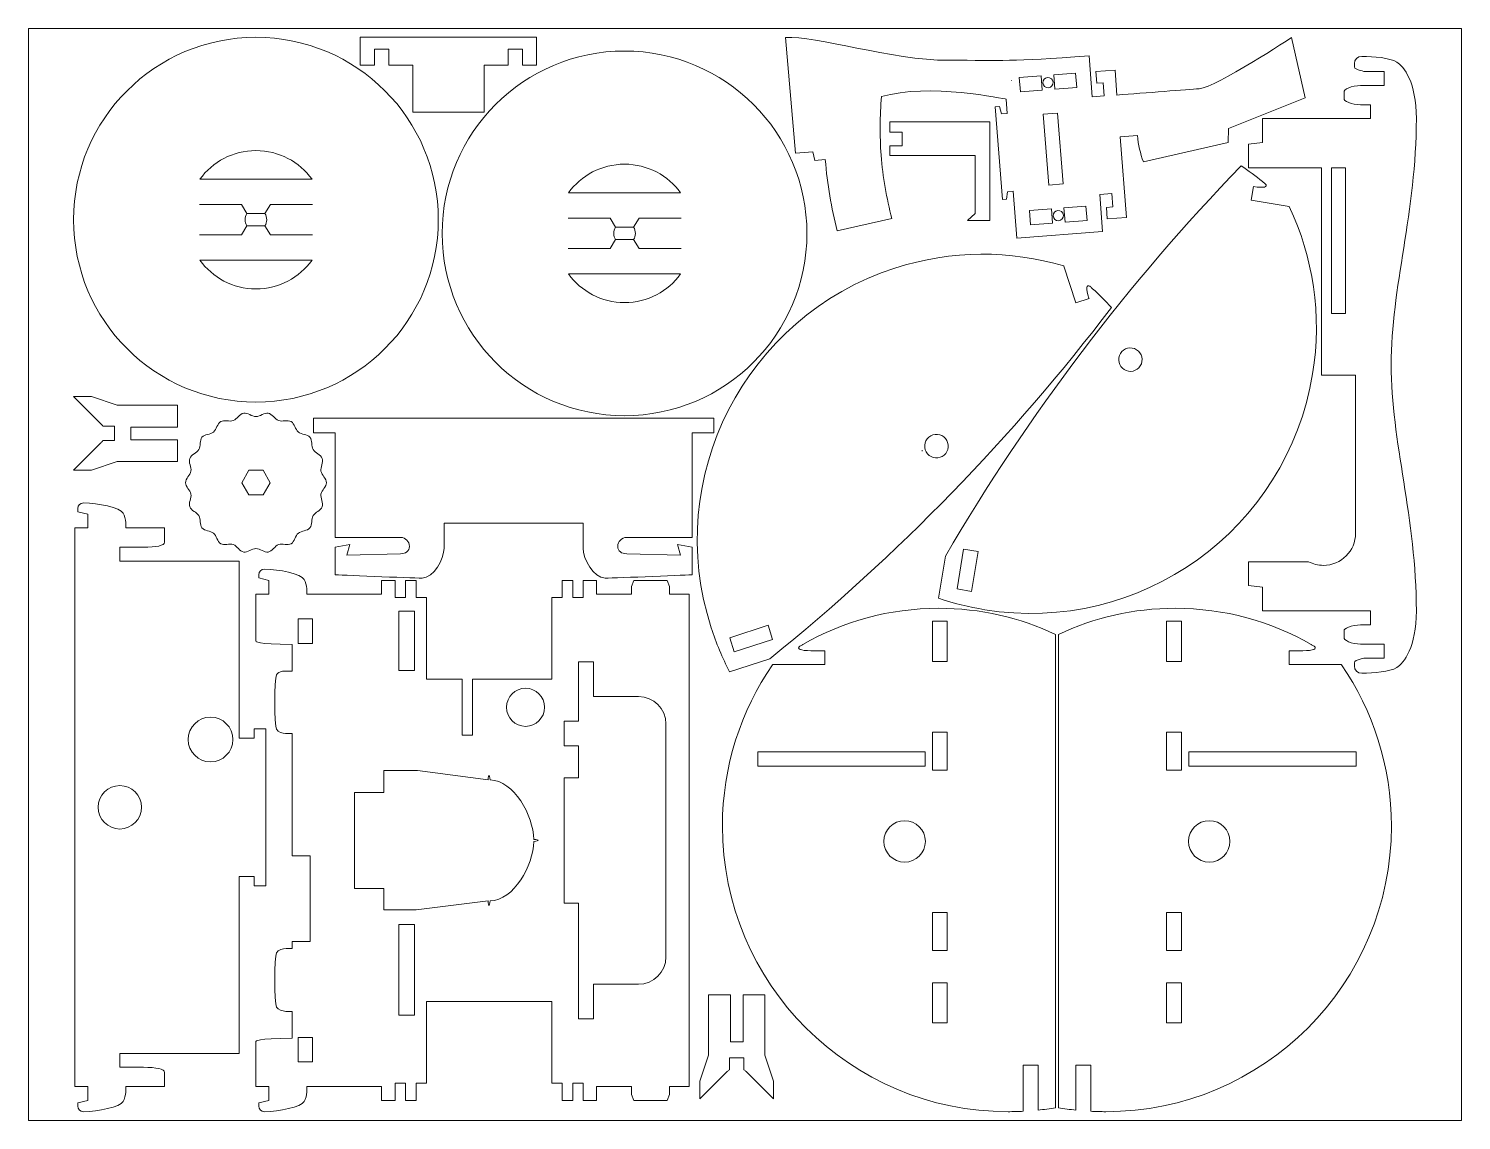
# Paper-space layout 'Layout1' of a CAD drawing. Header units: millimetres. Extents: x 1.05 to 9.45, y 0.8 to 7.2.
# The model-space entities are those that its viewports show. They can reach past a viewport. Long polylines and large blocks are cut down to what shows.
import ezdxf

# ---------------------------------------------------------------- set-up
doc = ezdxf.new("R2010")
doc.units = ezdxf.units.MM
doc.header["$MEASUREMENT"] = 0
doc.layers.add('Default', color=18, linetype='Continuous', true_color=0x000000)

msp = doc.modelspace()

# ---------------------------------------------------------------- linework, layer by layer
at = {"layer": 'Default', "color": 0, "lineweight": 0}
for p, q in [((6.263, 9.447), (6.351, 8.43)), ((10.834, 8.918), (10.712, 9.447)), ((8.96, 8.924), (8.932, 9.287)), ((9.16, 9.16), (8.991, 9.147)), ((8.991, 9.147), (8.999, 9.046)), ((9.177, 8.941), (9.16, 9.16)), ((11.365, 9.147), (11.528, 9.147)), ((11.528, 9.147), (11.528, 9.025)), ((8.25, 9.065), (8.25, 9.068)), ((8.999, 9.046), (9.057, 9.05)), ((9.057, 9.05), (9.066, 8.933)), ((11.176, 8.967), (11.176, 8.909)), ((11.528, 9.025), (11.32, 9.025)), ((7.107, 8.927), (7.106, 8.927)), ((8.143, 8.839), (8.107, 8.837)), ((8.107, 8.837), (8.17, 8.022)), ((8.162, 8.776), (8.143, 8.839)), ((8.203, 8.905), (8.212, 8.779)), ((9.066, 8.933), (8.96, 8.924)), ((10.157, 8.646), (10.834, 8.918)), ((11.32, 8.856), (11.322, 8.856)), ((11.322, 8.856), (11.407, 8.856)), ((11.407, 8.856), (11.407, 8.734)), ((8.212, 8.779), (8.162, 8.776)), ((10.977, 8.734), (10.457, 8.734)), ((10.457, 8.734), (10.457, 8.524)), ((11.009, 8.734), (10.977, 8.734)), ((11.407, 8.734), (11.009, 8.734)), ((9.205, 8.573), (9.358, 8.585)), ((9.26, 7.864), (9.205, 8.573)), ((10.156, 8.524), (10.157, 8.646)), ((9.41, 8.354), (10.156, 8.524)), ((10.457, 8.524), (10.335, 8.51)), ((10.335, 8.51), (10.335, 8.301)), ((6.351, 8.43), (6.502, 8.441)), ((6.502, 8.441), (6.52, 8.366)), ((6.52, 8.366), (6.612, 8.373)), ((6.612, 8.373), (6.612, 8.373)), ((1.111, 8.201), (2.097, 8.201)), ((10.335, 8.301), (10.457, 8.301)), ((10.457, 8.301), (10.685, 8.301)), ((10.685, 8.301), (10.977, 8.301)), ((10.977, 8.301), (10.977, 6.477)), ((4.353, 8.081), (5.339, 8.081)), ((8.206, 8.025), (8.215, 8.091)), ((8.215, 8.091), (8.265, 8.095)), ((8.265, 8.095), (8.297, 7.682)), ((9.026, 8.066), (9.132, 8.074)), ((9.051, 7.741), (9.026, 8.066)), ((9.132, 8.074), (9.141, 7.957)), ((10.378, 8.137), (10.358, 8.016)), ((10.379, 8.136), (10.378, 8.137)), ((10.458, 8.18), (10.457, 8.18)), ((8.17, 8.022), (8.206, 8.025)), ((9.141, 7.957), (9.084, 7.952)), ((9.084, 7.952), (9.091, 7.851)), ((10.358, 8.016), (10.692, 7.961)), ((6.717, 7.746), (7.198, 7.855)), ((7.198, 7.855), (7.198, 7.855)), ((9.091, 7.851), (9.26, 7.864)), ((8.297, 7.682), (9.051, 7.741)), ((2.097, 7.489), (1.111, 7.489)), ((8.816, 7.115), (8.711, 7.437)), ((5.339, 7.368), (4.353, 7.368)), ((8.963, 7.238), (8.963, 7.237)), ((8.932, 7.153), (8.816, 7.115)), ((8.931, 7.154), (8.932, 7.153)), ((10.977, 6.477), (11.276, 6.477)), ((11.276, 6.477), (11.276, 5.097)), ((0.157, 6.29), (0, 6.29)), ((0, 6.29), (0.241, 6.049)), ((0.384, 6.214), (0.157, 6.29)), ((0.915, 6.214), (0.384, 6.214)), ((0.915, 6.021), (0.915, 6.214)), ((0.241, 6.049), (0.241, 6.049)), ((2.11, 6.098), (2.11, 5.97)), ((5.631, 6.098), (2.11, 6.098)), ((5.631, 5.97), (5.631, 6.098)), ((0.257, 6.028), (0.361, 6.028)), ((0.361, 6.028), (0.361, 5.902)), ((0.502, 5.91), (0.502, 6.021)), ((0.502, 6.021), (0.915, 6.021)), ((2.11, 5.97), (2.301, 5.97)), ((2.301, 5.97), (2.301, 5.05)), ((5.44, 5.05), (5.44, 5.97)), ((5.44, 5.97), (5.631, 5.97)), ((0.241, 5.882), (0, 5.641)), ((0.241, 5.882), (0.241, 5.882)), ((0.361, 5.902), (0.257, 5.902)), ((0.915, 5.91), (0.502, 5.91)), ((0.915, 5.717), (0.915, 5.91)), ((0.157, 5.641), (0.384, 5.717)), ((0.384, 5.717), (0.915, 5.717)), ((0, 5.641), (0.157, 5.641)), ((0.038, 5.305), (0.038, 5.276)), ((0.038, 5.276), (0.125, 5.256)), ((0.125, 5.256), (0.125, 5.134)), ((3.259, 4.956), (3.259, 5.176)), ((3.259, 5.176), (4.482, 5.176)), ((4.482, 5.176), (4.482, 4.956)), ((0.125, 5.134), (0.012, 5.134)), ((0.012, 5.134), (0.012, 4.98)), ((0.125, 5.134), (0.125, 5.134)), ((0.8, 5.134), (0.46, 5.134)), ((0.8, 5.009), (0.8, 5.134)), ((2.301, 5.05), (2.876, 5.05)), ((4.865, 5.05), (5.44, 5.05)), ((11.276, 5.097), (11.275, 5.097)), ((0.012, 4.98), (0.012, 4.98)), ((0.012, 4.98), (0.012, 4.842)), ((0.406, 4.842), (0.406, 4.964)), ((0.406, 4.964), (0.614, 4.964)), ((2.429, 4.987), (2.301, 4.965)), ((2.301, 4.965), (2.301, 4.722)), ((2.403, 4.893), (2.429, 4.987)), ((5.44, 4.965), (5.311, 4.987)), ((5.311, 4.987), (5.337, 4.893)), ((5.44, 4.722), (5.44, 4.965)), ((0.012, 4.842), (0.012, 4.828)), ((0.012, 4.828), (0.012, 0.512)), ((1.457, 4.842), (0.406, 4.842)), ((1.457, 3.285), (1.457, 4.842)), ((2.876, 4.907), (2.403, 4.893)), ((5.337, 4.893), (4.865, 4.907)), ((7.608, 4.516), (7.668, 4.885)), ((10.457, 4.836), (10.335, 4.836)), ((10.335, 4.836), (10.335, 4.628)), ((10.685, 4.836), (10.457, 4.836)), ((10.863, 4.836), (10.685, 4.836)), ((1.63, 4.722), (1.63, 4.694)), ((1.63, 4.694), (1.718, 4.673)), ((1.718, 4.673), (1.718, 4.551)), ((2.828, 4.673), (2.709, 4.673)), ((2.709, 4.673), (2.709, 4.551)), ((2.828, 4.551), (2.828, 4.673)), ((3.013, 4.673), (2.918, 4.673)), ((2.918, 4.673), (2.918, 4.521)), ((3.013, 4.521), (3.013, 4.673)), ((4.391, 4.673), (4.296, 4.673)), ((4.296, 4.673), (4.296, 4.521)), ((4.391, 4.521), (4.391, 4.673)), ((4.599, 4.673), (4.481, 4.673)), ((4.481, 4.673), (4.481, 4.551)), ((4.599, 4.551), (4.599, 4.673)), ((4.927, 4.673), (4.907, 4.619)), ((5.222, 4.673), (4.927, 4.673)), ((5.242, 4.619), (5.222, 4.673)), ((1.718, 4.551), (1.604, 4.551)), ((1.604, 4.551), (1.604, 4.138)), ((2.709, 4.551), (2.052, 4.551)), ((2.828, 4.521), (2.828, 4.551)), ((2.828, 4.551), (2.828, 4.551)), ((4.481, 4.551), (4.481, 4.54)), ((4.481, 4.54), (4.481, 4.521)), ((4.907, 4.551), (4.599, 4.551)), ((4.907, 4.619), (4.907, 4.551)), ((5.242, 4.551), (5.242, 4.619)), ((5.415, 4.551), (5.242, 4.551)), ((5.415, 0.22), (5.415, 4.551)), ((10.335, 4.628), (10.457, 4.614)), ((10.457, 4.614), (10.457, 4.404)), ((2.918, 4.521), (2.828, 4.521)), ((3.103, 4.521), (3.013, 4.521)), ((3.103, 3.803), (3.103, 4.521)), ((4.296, 4.521), (4.205, 4.521)), ((4.205, 4.521), (4.205, 3.803)), ((4.481, 4.521), (4.391, 4.521)), ((10.457, 4.404), (10.977, 4.404)), ((10.977, 4.404), (11.168, 4.404)), ((11.168, 4.404), (11.407, 4.404)), ((11.407, 4.404), (11.407, 4.281)), ((8.637, 0.035), (8.637, 4.197)), ((8.662, 0.035), (8.662, 4.197)), ((11.176, 4.229), (11.176, 4.171)), ((11.322, 4.281), (11.32, 4.281)), ((11.407, 4.281), (11.322, 4.281)), ((1.923, 4.11), (1.923, 3.874)), ((6.415, 4.11), (6.416, 4.11)), ((6.486, 4.054), (6.608, 4.054)), ((6.608, 4.054), (6.608, 3.932)), ((10.813, 4.054), (10.691, 4.054)), ((10.691, 4.054), (10.691, 3.932)), ((10.884, 4.11), (10.883, 4.11)), ((11.32, 4.112), (11.528, 4.112)), ((11.528, 4.112), (11.528, 3.99)), ((4.572, 3.955), (4.442, 3.955)), ((4.442, 3.955), (4.442, 3.651)), ((4.572, 3.651), (4.572, 3.955)), ((5.77, 3.869), (6.125, 3.984)), ((6.608, 3.932), (6.148, 3.932)), ((10.691, 3.932), (11.151, 3.932)), ((11.528, 3.99), (11.365, 3.99)), ((1.923, 3.874), (1.837, 3.874)), ((3.419, 3.803), (3.103, 3.803)), ((3.419, 3.311), (3.419, 3.803)), ((4.205, 3.803), (3.508, 3.803)), ((3.508, 3.803), (3.508, 3.311)), ((4.442, 3.651), (4.442, 3.434)), ((4.969, 3.651), (4.572, 3.651)), ((4.442, 3.434), (4.316, 3.434)), ((4.316, 3.434), (4.316, 3.217)), ((5.21, 1.361), (5.21, 3.41)), ((1.587, 3.285), (1.457, 3.285)), ((1.587, 3.368), (1.587, 3.285)), ((1.692, 3.368), (1.587, 3.368)), ((1.692, 1.986), (1.692, 3.368)), ((1.865, 3.326), (1.923, 3.326)), ((1.923, 3.326), (1.923, 3.325)), ((1.923, 3.325), (1.923, 2.251)), ((3.508, 3.311), (3.419, 3.311)), ((4.316, 3.217), (4.442, 3.217)), ((4.442, 3.217), (4.442, 2.937)), ((3.024, 3.001), (2.73, 3.001)), ((2.73, 3.001), (2.73, 2.807)), ((3.646, 2.918), (3.024, 3.001)), ((4.316, 2.937), (4.316, 1.835)), ((4.442, 2.937), (4.316, 2.937)), ((2.73, 2.807), (2.471, 2.807)), ((2.471, 2.807), (2.471, 1.964)), ((1.923, 2.251), (2.08, 2.251)), ((2.08, 2.251), (2.08, 1.498)), ((1.457, 0.512), (1.457, 2.069)), ((1.457, 2.069), (1.587, 2.069)), ((1.587, 2.069), (1.587, 1.986)), ((1.587, 1.986), (1.692, 1.986)), ((2.471, 1.964), (2.73, 1.964)), ((2.73, 1.964), (2.73, 1.775)), ((2.73, 1.775), (3.013, 1.775)), ((3.013, 1.775), (3.646, 1.853)), ((4.316, 1.835), (4.442, 1.835)), ((4.442, 1.835), (4.442, 1.12)), ((1.923, 1.436), (1.871, 1.436)), ((2.08, 1.498), (1.923, 1.498)), ((1.923, 1.498), (1.923, 1.436)), ((4.442, 1.12), (4.442, 0.816)), ((4.572, 0.816), (4.572, 1.12)), ((4.572, 1.12), (4.968, 1.12)), ((5.777, 1.027), (5.584, 1.027)), ((5.584, 1.027), (5.584, 0.496)), ((5.777, 0.614), (5.777, 1.027)), ((6.081, 1.027), (5.888, 1.027)), ((5.888, 1.027), (5.888, 0.614)), ((6.081, 0.496), (6.081, 1.027)), ((3.103, 0.25), (3.103, 0.969)), ((3.103, 0.969), (4.205, 0.969)), ((4.205, 0.969), (4.205, 0.25)), ((1.867, 0.882), (1.923, 0.882)), ((1.923, 0.882), (1.923, 0.646)), ((4.442, 0.816), (4.572, 0.816)), ((0.012, 0.512), (0.012, 0.512)), ((0.012, 0.512), (0.012, 0.374)), ((0.406, 0.39), (0.406, 0.512)), ((0.406, 0.512), (1.457, 0.512)), ((1.604, 0.618), (1.604, 0.22)), ((5.888, 0.614), (5.777, 0.614)), ((0.614, 0.39), (0.406, 0.39)), ((5.584, 0.496), (5.508, 0.269)), ((5.77, 0.369), (5.77, 0.473)), ((5.77, 0.473), (5.895, 0.473)), ((5.895, 0.473), (5.895, 0.369)), ((6.157, 0.269), (6.081, 0.496)), ((8.353, 0.004), (8.353, 0.409)), ((8.353, 0.409), (8.483, 0.409)), ((8.483, 0.409), (8.483, 0.014)), ((8.946, 0.409), (8.816, 0.409)), ((8.816, 0.409), (8.816, 0.014)), ((8.946, 0.004), (8.946, 0.409)), ((0.012, 0.374), (0.012, 0.374)), ((0.012, 0.374), (0.012, 0.22)), ((0.8, 0.22), (0.8, 0.345)), ((5.508, 0.112), (5.748, 0.353)), ((5.508, 0.269), (5.508, 0.112)), ((5.748, 0.353), (5.749, 0.352)), ((5.916, 0.353), (5.916, 0.353)), ((5.916, 0.353), (6.157, 0.112)), ((6.157, 0.112), (6.157, 0.269)), ((0.012, 0.22), (0.125, 0.22)), ((0.125, 0.22), (0.125, 0.22)), ((0.125, 0.22), (0.125, 0.098)), ((0.46, 0.22), (0.8, 0.22)), ((1.604, 0.22), (1.718, 0.22)), ((1.718, 0.22), (1.718, 0.098)), ((2.052, 0.22), (2.709, 0.22)), ((2.709, 0.22), (2.709, 0.098)), ((2.828, 0.226), (2.828, 0.25)), ((2.828, 0.25), (2.918, 0.25)), ((2.828, 0.22), (2.828, 0.226)), ((2.828, 0.098), (2.828, 0.22)), ((2.918, 0.25), (2.918, 0.098)), ((3.013, 0.098), (3.013, 0.25)), ((3.013, 0.25), (3.103, 0.25)), ((4.205, 0.25), (4.296, 0.25)), ((4.296, 0.25), (4.296, 0.098)), ((4.391, 0.098), (4.391, 0.25)), ((4.391, 0.25), (4.481, 0.25)), ((4.481, 0.25), (4.481, 0.22)), ((4.481, 0.22), (4.481, 0.22)), ((4.481, 0.22), (4.481, 0.098)), ((4.599, 0.098), (4.599, 0.22)), ((4.599, 0.22), (4.907, 0.22)), ((4.907, 0.22), (4.907, 0.152)), ((4.907, 0.152), (4.927, 0.098)), ((5.222, 0.098), (5.242, 0.152)), ((5.242, 0.152), (5.242, 0.22)), ((5.242, 0.22), (5.415, 0.22)), ((0.125, 0.098), (0.038, 0.078)), ((0.038, 0.078), (0.038, 0.049)), ((1.718, 0.098), (1.63, 0.078)), ((1.63, 0.078), (1.63, 0.049)), ((2.709, 0.098), (2.828, 0.098)), ((2.918, 0.098), (3.013, 0.098)), ((4.296, 0.098), (4.391, 0.098)), ((4.481, 0.098), (4.599, 0.098)), ((4.927, 0.098), (5.222, 0.098))]:
    msp.add_line(p, q, dxfattribs=at)
for points in [[(3.61, 8.791), (3.61, 9.204), (3.821, 9.204), (3.821, 9.345), (3.947, 9.345), (3.947, 9.204), (4.073, 9.204), (4.073, 9.449), (2.522, 9.449), (2.522, 9.204), (2.648, 9.204), (2.648, 9.345), (2.774, 9.345), (2.774, 9.204), (2.985, 9.204), (2.985, 8.791)], [(8.328, 8.969), (8.52, 8.984), (8.51, 9.11), (8.318, 9.095)], [(8.631, 8.992), (8.823, 9.007), (8.813, 9.133), (8.621, 9.118)], [(7.864, 7.838), (7.931, 7.898), (7.931, 8.408), (7.179, 8.408), (7.179, 8.494), (7.287, 8.494), (7.287, 8.616), (7.179, 8.616), (7.179, 8.707), (8.06, 8.707), (8.06, 7.839)], [(8.529, 8.773), (8.577, 8.149), (8.703, 8.159), (8.655, 8.782)], [(11.064, 7.019), (11.064, 8.301), (11.188, 8.301), (11.188, 7.019)], [(8.418, 7.799), (8.61, 7.814), (8.601, 7.94), (8.408, 7.925)], [(8.721, 7.823), (8.914, 7.838), (8.904, 7.963), (8.711, 7.948)], [(1.541, 5.424), (1.479, 5.532), (1.541, 5.641), (1.666, 5.641), (1.729, 5.532), (1.666, 5.424)], [(7.828, 4.947), (7.771, 4.597), (7.899, 4.576), (7.956, 4.926)], [(1.975, 4.118), (2.101, 4.118), (2.101, 4.335), (1.975, 4.335)], [(2.999, 3.881), (2.861, 3.881), (2.861, 4.402), (2.999, 4.402)], [(7.684, 4.314), (7.555, 4.314), (7.555, 3.959), (7.684, 3.959)], [(9.614, 4.314), (9.744, 4.314), (9.744, 3.959), (9.614, 3.959)], [(6.148, 4.154), (5.811, 4.045), (5.771, 4.168), (6.108, 4.278)], [(7.555, 3.338), (7.684, 3.338), (7.684, 3.003), (7.555, 3.003)], [(9.744, 3.338), (9.614, 3.338), (9.614, 3.003), (9.744, 3.003)], [(7.49, 3.038), (6.019, 3.038), (6.019, 3.166), (7.49, 3.166)], [(9.809, 3.038), (11.28, 3.038), (11.28, 3.166), (9.809, 3.166)], [(2.999, 1.645), (2.861, 1.645), (2.861, 0.848), (2.999, 0.848)], [(7.555, 1.751), (7.684, 1.751), (7.684, 1.417), (7.555, 1.417)], [(9.744, 1.751), (9.614, 1.751), (9.614, 1.417), (9.744, 1.417)], [(7.684, 1.134), (7.555, 1.134), (7.555, 0.78), (7.684, 0.78)], [(9.614, 1.134), (9.744, 1.134), (9.744, 0.78), (9.614, 0.78)], [(2.101, 0.653), (1.975, 0.653), (1.975, 0.437), (2.101, 0.437)]]:
    msp.add_lwpolyline(points, close=True, dxfattribs=at)
for points in [[(2.1, 7.978), (1.731, 7.978), (1.683, 7.899), (1.525, 7.899), (1.476, 7.978), (1.107, 7.978)], [(5.343, 7.857), (4.974, 7.857), (4.925, 7.779), (4.767, 7.779), (4.719, 7.857), (4.35, 7.857)], [(1.107, 7.712), (1.476, 7.712), (1.525, 7.791), (1.683, 7.791), (1.732, 7.712), (2.1, 7.712)], [(4.35, 7.592), (4.719, 7.592), (4.767, 7.67), (4.925, 7.67), (4.974, 7.592), (5.343, 7.592)]]:
    msp.add_lwpolyline(points, dxfattribs=at)
for points in [[(7.693, 9.247), (7.201, 9.246), (6.52, 9.468), (6.263, 9.447)], [(0, 7.845), (0, 8.731), (0.718, 9.449), (1.604, 9.449)], [(1.604, 9.449), (2.49, 9.449), (3.208, 8.731), (3.208, 7.845)], [(3.242, 7.724), (3.242, 8.61), (3.96, 9.328), (4.846, 9.328)], [(4.846, 9.328), (5.732, 9.328), (6.45, 8.61), (6.45, 7.724)], [(10.712, 9.447), (10.712, 9.447), (10.051, 9.009), (9.9, 8.997)], [(8.932, 9.287), (8.224, 9.232), (8.186, 9.248), (7.693, 9.247)], [(11.332, 9.281), (11.29, 9.281), (11.266, 9.255), (11.266, 9.218)], [(11.266, 9.218), (11.266, 9.182), (11.266, 9.209), (11.266, 9.189)], [(11.638, 9.231), (11.575, 9.269), (11.436, 9.281), (11.332, 9.281)], [(11.811, 8.734), (11.811, 9.053), (11.7, 9.194), (11.638, 9.231)], [(8.525, 9.048), (8.524, 9.072), (8.542, 9.094), (8.567, 9.096)], [(8.567, 9.096), (8.592, 9.098), (8.614, 9.079), (8.616, 9.054)], [(11.266, 9.189), (11.267, 9.16), (11.365, 9.147), (11.365, 9.147)], [(7.106, 8.927), (7.51, 9.052), (8.203, 8.905), (8.203, 8.905)], [(8.25, 9.068), (8.25, 9.067), (8.25, 9.066), (8.25, 9.065)], [(8.574, 9.006), (8.549, 9.004), (8.527, 9.023), (8.525, 9.048)], [(8.616, 9.054), (8.618, 9.03), (8.599, 9.008), (8.574, 9.006)], [(9.9, 8.997), (9.8, 8.989), (9.422, 8.96), (9.177, 8.941)], [(11.32, 9.025), (11.246, 9.025), (11.163, 8.988), (11.176, 8.967)], [(7.103, 8.411), (7.09, 8.585), (7.091, 8.758), (7.107, 8.927)], [(11.176, 8.909), (11.163, 8.891), (11.246, 8.856), (11.32, 8.856)], [(11.588, 6.569), (11.588, 7.235), (11.811, 7.924), (11.811, 8.734)], [(9.358, 8.585), (9.364, 8.504), (9.382, 8.426), (9.41, 8.354)], [(1.604, 8.453), (1.401, 8.453), (1.221, 8.354), (1.111, 8.201)], [(2.097, 8.201), (1.987, 8.354), (1.807, 8.453), (1.604, 8.453)], [(4.846, 8.333), (4.643, 8.333), (4.464, 8.234), (4.353, 8.081)], [(5.339, 8.081), (5.229, 8.234), (5.049, 8.333), (4.846, 8.333)], [(6.612, 8.373), (6.629, 8.157), (6.664, 7.948), (6.717, 7.746)], [(7.198, 7.855), (7.15, 8.034), (7.118, 8.219), (7.103, 8.411)], [(7.668, 4.885), (8.4, 6.139), (9.275, 7.29), (10.269, 8.319)], [(10.269, 8.319), (10.334, 8.276), (10.397, 8.229), (10.458, 8.18)], [(10.482, 8.16), (10.508, 8.132), (10.47, 8.121), (10.379, 8.136)], [(10.457, 8.18), (10.458, 8.179), (10.46, 8.178), (10.461, 8.177)], [(10.461, 8.177), (10.468, 8.171), (10.475, 8.166), (10.482, 8.16)], [(10.692, 7.961), (10.693, 7.961), (10.693, 7.961), (10.693, 7.961)], [(10.693, 7.961), (10.902, 7.517), (10.983, 7.009), (10.898, 6.489)], [(1.604, 6.241), (0.718, 6.241), (0, 6.959), (0, 7.845)], [(1.525, 7.899), (1.515, 7.884), (1.508, 7.865), (1.508, 7.845)], [(1.508, 7.845), (1.508, 7.825), (1.515, 7.806), (1.525, 7.791)], [(3.208, 7.845), (3.208, 6.959), (2.49, 6.241), (1.604, 6.241)], [(1.699, 7.845), (1.699, 7.865), (1.693, 7.884), (1.683, 7.899)], [(1.683, 7.791), (1.693, 7.806), (1.699, 7.825), (1.699, 7.845)], [(8.616, 7.878), (8.614, 7.903), (8.633, 7.924), (8.657, 7.926)], [(8.664, 7.836), (8.639, 7.834), (8.618, 7.853), (8.616, 7.878)], [(8.657, 7.926), (8.682, 7.928), (8.704, 7.91), (8.706, 7.885)], [(8.706, 7.885), (8.708, 7.86), (8.689, 7.838), (8.664, 7.836)], [(4.846, 6.121), (3.96, 6.121), (3.242, 6.839), (3.242, 7.724)], [(4.767, 7.779), (4.757, 7.763), (4.751, 7.745), (4.751, 7.724)], [(4.751, 7.724), (4.751, 7.704), (4.757, 7.686), (4.767, 7.67)], [(6.45, 7.724), (6.45, 6.839), (5.732, 6.121), (4.846, 6.121)], [(4.942, 7.724), (4.942, 7.745), (4.936, 7.763), (4.925, 7.779)], [(4.925, 7.67), (4.936, 7.686), (4.942, 7.704), (4.942, 7.724)], [(8.71, 7.438), (8.241, 7.577), (7.726, 7.581), (7.224, 7.419)], [(1.111, 7.489), (1.221, 7.336), (1.401, 7.236), (1.604, 7.236)], [(1.604, 7.236), (1.807, 7.236), (1.987, 7.336), (2.097, 7.489)], [(8.711, 7.437), (8.711, 7.437), (8.711, 7.438), (8.71, 7.438)], [(4.353, 7.368), (4.464, 7.215), (4.643, 7.116), (4.846, 7.116)], [(4.846, 7.116), (5.049, 7.116), (5.229, 7.215), (5.339, 7.368)], [(7.224, 7.419), (5.905, 6.992), (5.181, 5.576), (5.608, 4.256)], [(8.939, 7.259), (8.907, 7.281), (8.903, 7.241), (8.931, 7.154)], [(8.959, 7.241), (8.952, 7.247), (8.946, 7.253), (8.939, 7.259)], [(8.963, 7.237), (8.962, 7.239), (8.96, 7.24), (8.959, 7.241)], [(9.129, 7.072), (9.076, 7.131), (9.02, 7.186), (8.963, 7.238)], [(6.125, 3.984), (7.254, 4.896), (8.261, 5.935), (9.129, 7.072)], [(9.312, 6.716), (9.256, 6.725), (9.203, 6.687), (9.194, 6.631)], [(9.397, 6.597), (9.407, 6.654), (9.368, 6.707), (9.312, 6.716)], [(9.194, 6.631), (9.184, 6.574), (9.223, 6.521), (9.279, 6.512)], [(9.279, 6.512), (9.335, 6.503), (9.388, 6.541), (9.397, 6.597)], [(11.811, 4.404), (11.811, 5.213), (11.588, 5.903), (11.588, 6.569)], [(10.898, 6.489), (10.675, 5.12), (9.384, 4.191), (8.014, 4.415)], [(0.241, 6.049), (0.247, 6.043), (0.252, 6.036), (0.257, 6.028)], [(1.231, 5.977), (1.257, 6), (1.264, 6.052), (1.294, 6.069)], [(1.294, 6.069), (1.324, 6.087), (1.372, 6.066), (1.405, 6.078)], [(1.405, 6.078), (1.438, 6.09), (1.461, 6.137), (1.496, 6.143)], [(1.496, 6.143), (1.53, 6.149), (1.568, 6.113), (1.604, 6.113)], [(1.604, 6.113), (1.639, 6.113), (1.678, 6.149), (1.712, 6.143)], [(1.712, 6.143), (1.746, 6.137), (1.77, 6.09), (1.803, 6.078)], [(1.803, 6.078), (1.836, 6.066), (1.884, 6.087), (1.914, 6.069)], [(1.914, 6.069), (1.944, 6.052), (1.95, 6), (1.977, 5.977)], [(1.101, 5.823), (1.119, 5.853), (1.107, 5.904), (1.129, 5.931)], [(1.129, 5.931), (1.151, 5.958), (1.204, 5.955), (1.231, 5.977)], [(1.977, 5.977), (2.004, 5.955), (2.056, 5.958), (2.079, 5.931)], [(2.079, 5.931), (2.101, 5.904), (2.089, 5.853), (2.107, 5.823)], [(7.491, 5.822), (7.474, 5.876), (7.503, 5.934), (7.558, 5.952)], [(7.558, 5.952), (7.612, 5.969), (7.67, 5.94), (7.688, 5.885)], [(0.257, 5.902), (0.253, 5.895), (0.247, 5.888), (0.241, 5.882)], [(1.021, 5.745), (1.033, 5.778), (1.084, 5.793), (1.101, 5.823)], [(2.107, 5.823), (2.124, 5.793), (2.175, 5.778), (2.187, 5.745)], [(7.463, 5.818), (7.464, 5.817), (7.464, 5.815), (7.464, 5.814)], [(7.464, 5.814), (7.464, 5.812), (7.464, 5.811), (7.464, 5.81)], [(7.621, 5.755), (7.567, 5.738), (7.509, 5.767), (7.491, 5.822)], [(7.688, 5.885), (7.705, 5.831), (7.676, 5.773), (7.621, 5.755)], [(1.032, 5.633), (1.038, 5.668), (1.009, 5.712), (1.021, 5.745)], [(2.187, 5.745), (2.198, 5.712), (2.17, 5.668), (2.176, 5.633)], [(0.984, 5.532), (0.984, 5.568), (1.026, 5.599), (1.032, 5.633)], [(2.176, 5.633), (2.182, 5.599), (2.224, 5.568), (2.224, 5.532)], [(1.032, 5.432), (1.026, 5.465), (0.984, 5.497), (0.984, 5.532)], [(1.021, 5.32), (1.009, 5.353), (1.038, 5.397), (1.032, 5.432)], [(2.176, 5.432), (2.17, 5.397), (2.198, 5.353), (2.187, 5.32)], [(2.224, 5.532), (2.224, 5.497), (2.182, 5.465), (2.176, 5.432)], [(0.089, 5.354), (0.057, 5.354), (0.038, 5.333), (0.038, 5.305)], [(0.437, 5.264), (0.408, 5.312), (0.214, 5.354), (0.089, 5.354)], [(1.101, 5.242), (1.084, 5.272), (1.033, 5.287), (1.021, 5.32)], [(2.187, 5.32), (2.175, 5.287), (2.124, 5.272), (2.107, 5.242)], [(0.46, 5.134), (0.46, 5.134), (0.464, 5.219), (0.437, 5.264)], [(1.129, 5.134), (1.107, 5.161), (1.119, 5.212), (1.101, 5.242)], [(2.107, 5.242), (2.089, 5.212), (2.101, 5.161), (2.079, 5.134)], [(1.231, 5.088), (1.204, 5.11), (1.151, 5.107), (1.129, 5.134)], [(1.294, 4.995), (1.264, 5.013), (1.257, 5.065), (1.231, 5.088)], [(1.977, 5.088), (1.95, 5.065), (1.944, 5.013), (1.914, 4.995)], [(2.079, 5.134), (2.056, 5.107), (2.004, 5.11), (1.977, 5.088)], [(2.876, 5.05), (2.919, 5.05), (2.954, 5.015), (2.954, 4.971)], [(4.786, 4.971), (4.786, 5.015), (4.821, 5.05), (4.865, 5.05)], [(11.276, 5.088), (11.276, 4.932), (11.149, 4.805), (10.992, 4.805)], [(11.275, 5.097), (11.275, 5.094), (11.276, 5.091), (11.276, 5.088)], [(0.614, 4.964), (0.726, 4.964), (0.8, 4.978), (0.8, 5.009)], [(1.405, 4.987), (1.372, 4.999), (1.324, 4.978), (1.294, 4.995)], [(1.496, 4.922), (1.461, 4.928), (1.438, 4.975), (1.405, 4.987)], [(1.604, 4.952), (1.568, 4.952), (1.53, 4.916), (1.496, 4.922)], [(1.712, 4.922), (1.678, 4.916), (1.639, 4.952), (1.604, 4.952)], [(1.803, 4.987), (1.77, 4.975), (1.746, 4.928), (1.712, 4.922)], [(1.914, 4.995), (1.884, 4.978), (1.836, 4.999), (1.803, 4.987)], [(2.954, 4.971), (2.954, 4.928), (2.919, 4.907), (2.876, 4.907)], [(3.065, 4.693), (3.166, 4.693), (3.259, 4.861), (3.259, 4.956)], [(4.482, 4.956), (4.482, 4.861), (4.575, 4.693), (4.676, 4.693)], [(4.865, 4.907), (4.821, 4.907), (4.786, 4.928), (4.786, 4.971)], [(10.992, 4.805), (10.946, 4.805), (10.902, 4.816), (10.863, 4.836)], [(1.682, 4.771), (1.649, 4.771), (1.63, 4.751), (1.63, 4.722)], [(2.029, 4.681), (2, 4.73), (1.806, 4.771), (1.682, 4.771)], [(2.052, 4.551), (2.053, 4.552), (2.056, 4.636), (2.029, 4.681)], [(2.301, 4.722), (2.301, 4.722), (2.963, 4.693), (3.065, 4.693)], [(4.676, 4.693), (4.777, 4.693), (5.44, 4.722), (5.44, 4.722)], [(7.609, 4.427), (7.174, 4.427), (6.766, 4.312), (6.415, 4.11)], [(8.014, 4.415), (7.874, 4.438), (7.738, 4.472), (7.608, 4.516)], [(8.637, 4.197), (8.325, 4.345), (7.977, 4.427), (7.609, 4.427)], [(8.662, 4.197), (8.973, 4.345), (9.322, 4.427), (9.69, 4.427)], [(9.69, 4.427), (10.125, 4.427), (10.533, 4.312), (10.884, 4.11)], [(11.638, 3.906), (11.7, 3.944), (11.811, 4.085), (11.811, 4.404)], [(5.608, 4.256), (5.652, 4.121), (5.706, 3.992), (5.77, 3.869)], [(11.32, 4.281), (11.246, 4.281), (11.162, 4.247), (11.176, 4.229)], [(11.176, 4.171), (11.162, 4.149), (11.246, 4.112), (11.32, 4.112)], [(1.604, 4.138), (1.604, 4.138), (1.604, 4.11), (1.923, 4.11)], [(6.388, 4.094), (6.357, 4.071), (6.393, 4.054), (6.486, 4.054)], [(6.41, 4.107), (6.403, 4.103), (6.395, 4.099), (6.388, 4.094)], [(6.416, 4.11), (6.414, 4.109), (6.412, 4.108), (6.41, 4.107)], [(10.911, 4.094), (10.942, 4.071), (10.906, 4.054), (10.813, 4.054)], [(10.883, 4.11), (10.885, 4.109), (10.887, 4.108), (10.889, 4.107)], [(10.889, 4.107), (10.896, 4.103), (10.904, 4.099), (10.911, 4.094)], [(6.147, 3.931), (5.87, 3.528), (5.707, 3.039), (5.707, 2.512)], [(6.148, 3.932), (6.148, 3.932), (6.147, 3.932), (6.147, 3.931)], [(11.151, 3.932), (11.151, 3.932), (11.151, 3.932), (11.152, 3.931)], [(11.152, 3.931), (11.429, 3.528), (11.591, 3.039), (11.591, 2.512)], [(11.365, 3.99), (11.365, 3.99), (11.267, 3.977), (11.266, 3.948)], [(11.266, 3.948), (11.266, 3.929), (11.266, 3.956), (11.266, 3.919)], [(11.266, 3.919), (11.266, 3.883), (11.29, 3.856), (11.332, 3.856)], [(1.784, 3.841), (1.765, 3.81), (1.765, 3.394), (1.784, 3.363)], [(1.837, 3.874), (1.815, 3.868), (1.795, 3.858), (1.784, 3.841)], [(11.332, 3.856), (11.436, 3.856), (11.575, 3.869), (11.638, 3.906)], [(3.808, 3.557), (3.808, 3.649), (3.883, 3.724), (3.975, 3.724)], [(3.975, 3.724), (4.068, 3.724), (4.142, 3.649), (4.142, 3.557)], [(3.975, 3.389), (3.883, 3.389), (3.808, 3.464), (3.808, 3.557)], [(4.142, 3.557), (4.142, 3.464), (4.068, 3.389), (3.975, 3.389)], [(5.21, 3.41), (5.21, 3.543), (5.102, 3.651), (4.969, 3.651)], [(1.008, 3.273), (1.008, 3.382), (1.096, 3.47), (1.204, 3.47)], [(1.204, 3.47), (1.313, 3.47), (1.401, 3.382), (1.401, 3.273)], [(1.784, 3.363), (1.8, 3.338), (1.835, 3.329), (1.865, 3.326)], [(1.204, 3.076), (1.096, 3.076), (1.008, 3.165), (1.008, 3.273)], [(1.401, 3.273), (1.401, 3.165), (1.313, 3.076), (1.204, 3.076)], [(3.654, 2.958), (3.651, 2.958), (3.648, 2.943), (3.646, 2.918)], [(3.663, 2.918), (3.66, 2.943), (3.657, 2.958), (3.654, 2.958)], [(4.048, 2.395), (4.043, 2.605), (3.874, 2.914), (3.663, 2.918)], [(0.216, 2.677), (0.216, 2.782), (0.301, 2.868), (0.407, 2.868)], [(0.407, 2.868), (0.512, 2.868), (0.597, 2.782), (0.597, 2.677)], [(0.407, 2.486), (0.301, 2.486), (0.216, 2.572), (0.216, 2.677)], [(0.597, 2.677), (0.597, 2.572), (0.512, 2.486), (0.407, 2.486)], [(7.127, 2.377), (7.127, 2.478), (7.209, 2.559), (7.309, 2.559)], [(7.309, 2.559), (7.41, 2.559), (7.492, 2.478), (7.492, 2.377)], [(9.989, 2.559), (9.889, 2.559), (9.807, 2.478), (9.807, 2.377)], [(10.171, 2.377), (10.171, 2.478), (10.09, 2.559), (9.989, 2.559)], [(4.087, 2.386), (4.087, 2.389), (4.073, 2.392), (4.048, 2.395)], [(5.707, 2.512), (5.707, 1.125), (6.832, 0), (8.219, 0)], [(11.591, 2.512), (11.591, 1.125), (10.467, 0), (9.08, 0)], [(3.663, 1.853), (3.874, 1.858), (4.043, 2.167), (4.048, 2.377)], [(4.048, 2.377), (4.073, 2.38), (4.087, 2.383), (4.087, 2.386)], [(7.309, 2.195), (7.209, 2.195), (7.127, 2.277), (7.127, 2.377)], [(7.492, 2.377), (7.492, 2.277), (7.41, 2.195), (7.309, 2.195)], [(9.807, 2.377), (9.807, 2.277), (9.889, 2.195), (9.989, 2.195)], [(9.989, 2.195), (10.09, 2.195), (10.171, 2.277), (10.171, 2.377)], [(3.646, 1.853), (3.648, 1.828), (3.651, 1.814), (3.654, 1.814)], [(3.654, 1.814), (3.657, 1.814), (3.66, 1.828), (3.663, 1.853)], [(1.784, 1.397), (1.765, 1.367), (1.765, 0.95), (1.784, 0.92)], [(1.871, 1.436), (1.839, 1.433), (1.8, 1.424), (1.784, 1.397)], [(4.968, 1.12), (5.101, 1.12), (5.21, 1.228), (5.21, 1.361)], [(1.784, 0.92), (1.8, 0.894), (1.836, 0.885), (1.867, 0.882)], [(1.923, 0.646), (1.605, 0.646), (1.604, 0.618), (1.604, 0.618)], [(0.8, 0.345), (0.8, 0.375), (0.726, 0.39), (0.614, 0.39)], [(5.749, 0.352), (5.755, 0.359), (5.762, 0.364), (5.77, 0.369)], [(5.895, 0.369), (5.903, 0.364), (5.91, 0.359), (5.916, 0.353)], [(0.437, 0.09), (0.464, 0.135), (0.46, 0.22), (0.46, 0.22)], [(2.029, 0.09), (2.057, 0.135), (2.052, 0.22), (2.052, 0.22)], [(0.038, 0.049), (0.038, 0.021), (0.057, 0), (0.089, 0)], [(0.089, 0), (0.214, 0), (0.408, 0.042), (0.437, 0.09)], [(1.63, 0.049), (1.63, 0.021), (1.649, 0), (1.682, 0)], [(1.682, 0), (1.806, 0), (2, 0.042), (2.029, 0.09)], [(8.219, 0), (8.264, 0), (8.309, 0.001), (8.353, 0.004)], [(8.483, 0.014), (8.535, 0.019), (8.586, 0.026), (8.637, 0.035)], [(8.816, 0.014), (8.764, 0.019), (8.713, 0.026), (8.662, 0.035)], [(9.08, 0), (9.035, 0), (8.99, 0.001), (8.946, 0.004)]]:
    msp.add_open_spline(points, degree=3, dxfattribs=at)

psp = doc.layouts.get("Layout1")

# ---------------------------------------------------------------- viewports
at = {"layer": 'Default'}
psp.add_viewport(center=(5.25, 4), size=(8.4, 6.4), view_center_point=(5.9055, 4.7244), view_height=9.60123, dxfattribs=at)

doc.saveas('drawing.dxf')
